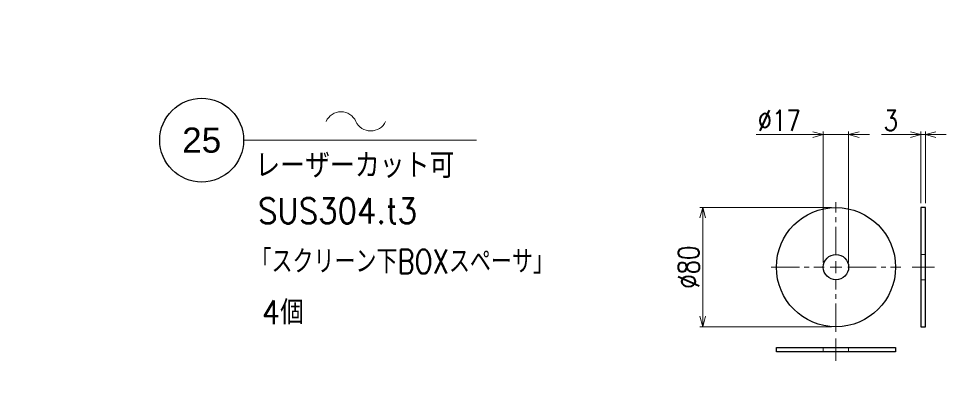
# Model space of a CAD drawing. Header units: millimetres. Extents: x 0 to 51411, y 0 to 16902.
# Drawn here: x 27208 to 27833, y 1084 to 1326 of the extents above; entities that cross this region are included whole.
import ezdxf
from ezdxf import colors
from ezdxf.entities.mleader import LeaderData, LeaderLine
from ezdxf.enums import TextEntityAlignment as Align
from ezdxf.math import Vec2, Vec3

# ---------------------------------------------------------------- set-up
doc = ezdxf.new("R2010")
doc.units = ezdxf.units.MM
doc.linetypes.add('CENTER2', pattern=[28.574999999999996, 19.05, -3.174999999999999, 3.174999999999999, -3.174999999999999])
doc.linetypes.add('HIDDEN2', pattern=[4.7624999999999975, 3.174999999999999, -1.587499999999999])
for name, color, linetype, lineweight in [('01_外形線', 7, 'Continuous', 25), ('03_かくれ線', 6, 'HIDDEN2', 13), ('04_中心線', 1, 'CENTER2', 9), ('06_文字', 7, 'Continuous', 13), ('07_寸法線', 3, 'Continuous', 9)]:
    doc.layers.add(name, color=color, linetype=linetype, lineweight=lineweight)
doc.styles.add('KSS_TXT', font='txt.shx', dxfattribs={"bigfont": 'extfont2.shx'})
doc.styles.get("Standard").update_dxf_attribs({"font": 'arial.ttf'})
doc.styles.add('寸法用', font='simplex.shx', dxfattribs={"width": 0.8, "bigfont": '@extfont2.shx'})
doc.dimstyles.new('機械製図用', dxfattribs={"dimtxt": 3.5, "dimasz": 3.5, "dimexe": 2, "dimexo": 0, "dimgap": 1.199999999999999, "dimtad": 1, "dimdsep": 46, "dimtxsty": '寸法用', "dimblk": 'OPEN30', "dimcen": 0, "dimclrd": 256, "dimclre": 256, "dimclrt": 7, "dimazin": 2, "dimtm": 1e-09, "dimtfac": 0.75, "dimtmove": 0, "dimatfit": 3, "dimldrblk": 'OPEN30', "dimfxl": 1, "dimlwd": -1, "dimlwe": -1, "dimarcsym": 0})

# ---------------------------------------------------------------- blocks, each defined once
blk = doc.blocks.new('_Open30')
at = {"color": 0, "linetype": 'ByBlock', "lineweight": -2}
for p, q in [((-1, 0.26794919), (0, 0)), ((0, 0), (-1, -0.26794919)), ((0, 0), (-1, 0))]:
    blk.add_line(p, q, dxfattribs=at)
blk = doc.blocks.new('*D349')
at = {"layer": '07_寸法線', "transparency": 16777216}
for p, q in [((27748.29929621894, 1162.607225477293), (27748.29929621894, 1250.499167949034)), ((27765.29929621894, 1162.607225477293), (27765.29929621894, 1250.499167949034)), ((27741.29929621894, 1248.499167949034), (27703.1659628856, 1248.499167949034)), ((27765.29929621894, 1248.499167949034), (27748.29929621894, 1248.499167949034)), ((27772.29929621894, 1248.499167949034), (27779.29929621894, 1248.499167949034))]:
    blk.add_line(p, q, dxfattribs=at)
at = {"layer": 'Defpoints', "color": 0, "transparency": 16777216}
for p in [(27748.29929621894, 1248.499167949034), (27748.29929621894, 1159.607225477293), (27765.29929621894, 1159.607225477293)]:
    blk.add_point(p, dxfattribs=at)
at = {"layer": '07_寸法線', "transparency": 16777216, "xscale": 7, "yscale": 7, "zscale": 7}
blk.add_blockref('_Open30', (27748.29929621894, 1248.499167949034), dxfattribs=at)
at = {"layer": '07_寸法線', "transparency": 16777216, "xscale": 7, "yscale": 7, "zscale": 7, "rotation": 180}
blk.add_blockref('_Open30', (27765.29929621894, 1248.499167949034), dxfattribs=at)
at = {"layer": '07_寸法線', "color": 7, "transparency": 16777216, "insert": (27718.73262955227, 1257.999167949034), "char_height": 14, "attachment_point": 5, "style": '寸法用'}
blk.add_mtext('%%C17', dxfattribs=at)
blk = doc.blocks.new('*D350')
at = {"layer": '07_寸法線', "transparency": 16777216}
for p, q in [((27753.79929621895, 1199.607225477294), (27665.38685463481, 1199.607225477294)), ((27667.38685463481, 1126.607225477294), (27667.38685463481, 1192.607225477294)), ((27753.79929621895, 1119.607225477294), (27665.38685463481, 1119.607225477294))]:
    blk.add_line(p, q, dxfattribs=at)
at = {"layer": 'Defpoints', "color": 0, "transparency": 16777216}
for p in [(27667.38685463481, 1199.607225477294), (27756.79929621895, 1199.607225477294), (27756.79929621895, 1119.607225477294)]:
    blk.add_point(p, dxfattribs=at)
at = {"layer": '07_寸法線', "transparency": 16777216, "xscale": 7, "yscale": 7, "zscale": 7}
for p, rotation in [((27667.38685463481, 1199.607225477294), 90), ((27667.38685463481, 1119.607225477294), 270)]:
    blk.add_blockref('_Open30', p, dxfattribs=dict(at, rotation=rotation))
at = {"layer": '07_寸法線', "color": 7, "transparency": 16777216, "insert": (27657.8868546348, 1159.607225477286), "char_height": 14, "attachment_point": 5, "rotation": 90, "style": '寸法用'}
blk.add_mtext('%%C80', dxfattribs=at)
blk = doc.blocks.new('*D351')
at = {"layer": '07_寸法線', "transparency": 16777216}
for p, q in [((27813.81239432704, 1202.607225477293), (27813.81239432704, 1250.499167949034)), ((27816.81239432704, 1202.607225477293), (27816.81239432704, 1250.499167949034)), ((27806.81239432704, 1248.499167949034), (27787.34572766037, 1248.499167949034)), ((27816.81239432704, 1248.499167949034), (27813.81239432704, 1248.499167949034)), ((27823.81239432704, 1248.499167949034), (27830.81239432704, 1248.499167949034))]:
    blk.add_line(p, q, dxfattribs=at)
at = {"layer": 'Defpoints', "color": 0, "transparency": 16777216}
for p in [(27813.81239432704, 1248.499167949034), (27813.81239432704, 1199.607225477293), (27816.81239432704, 1199.607225477293)]:
    blk.add_point(p, dxfattribs=at)
at = {"layer": '07_寸法線', "transparency": 16777216, "xscale": 7, "yscale": 7, "zscale": 7}
blk.add_blockref('_Open30', (27813.81239432704, 1248.499167949034), dxfattribs=at)
at = {"layer": '07_寸法線', "transparency": 16777216, "xscale": 7, "yscale": 7, "zscale": 7, "rotation": 180}
blk.add_blockref('_Open30', (27816.81239432704, 1248.499167949034), dxfattribs=at)
at = {"layer": '07_寸法線', "color": 7, "transparency": 16777216, "insert": (27793.57906099371, 1257.999167949034), "char_height": 14, "attachment_point": 5, "style": '寸法用'}
blk.add_mtext('3', dxfattribs=at)
blk = doc.blocks.new('*U570')
at = {"layer": '04_中心線', "color": 0, "linetype": 'CENTER2', "transparency": 16777216}
for p, q in [((0, 8), (0, 43.5)), ((-43.5, 0), (-8, 0)), ((8, 0), (43.5, 0)), ((0, -43.5), (0, -8))]:
    blk.add_line(p, q, dxfattribs=at)
at = {"layer": '04_中心線', "color": 0, "linetype": 'Continuous', "transparency": 16777216}
for p, q in [((-4, 0), (4, 0)), ((0, -4), (0, 4))]:
    blk.add_line(p, q, dxfattribs=at)
blk = doc.blocks.new('AM_BALLOON1')
at = {"transparency": 16777216}
blk.add_circle((0, 0), 5, dxfattribs=at)
blk.add_attdef('B_NUMBER', text='', height=3, dxfattribs=at).set_placement((0, 0), align=Align.MIDDLE_CENTER)
blk = doc.blocks.new('_OPEN')
at = {"color": 0, "linetype": 'ByBlock'}
for p, q in [((-1, 0.1666666666666666), (0, 0)), ((0, 0), (-1, -0.1666666666666666)), ((0, 0), (-1, 0))]:
    blk.add_line(p, q, dxfattribs=at)
blk = doc.blocks.new('p1ba05')
for centre, start, end in [((-2.953558874599082, 0.2854771617432377), 24.22763733453314, 155.5757785718213), ((0, 1.620669598395743), 204.2276373345332, 335.5757785718214)]:
    blk.add_arc(centre, 1.620669598395853, start, end)

msp = doc.modelspace()

# ---------------------------------------------------------------- linework, layer by layer
at = {"layer": '01_外形線'}
msp.add_line((27756.79929621894, 1179.607225477293), (27756.79929621894, 1179.607225477293), dxfattribs=at)
for points in [[(27813.81239432704, 1119.607225477293), (27816.81239432704, 1119.607225477293), (27816.81239432704, 1199.607225477293), (27813.81239432704, 1199.607225477293)], [(27796.79929621894, 1105.765583649418), (27796.79929621894, 1102.765583649418), (27716.79929621894, 1102.765583649418), (27716.79929621894, 1105.765583649418)]]:
    msp.add_lwpolyline(points, close=True, dxfattribs=at)
for radius in [40, 8.5]:
    msp.add_circle((27756.79929621894, 1159.607225477293), radius, dxfattribs=at)
at = {"layer": '03_かくれ線', "ltscale": 3}
for p, q in [((27813.81239432704, 1168.107225477293), (27816.81239432704, 1168.107225477293)), ((27813.81239432704, 1151.107225477293), (27816.81239432704, 1151.107225477293)), ((27748.29929621894, 1105.765583649418), (27748.29929621894, 1102.765583649418)), ((27765.29929621894, 1105.765583649418), (27765.29929621894, 1102.765583649418))]:
    msp.add_line(p, q, dxfattribs=at)
at = {"layer": '04_中心線'}
for p, q in [((27807.81239432704, 1159.607225477293), (27822.81239432704, 1159.607225477293)), ((27756.79929621894, 1111.765583649418), (27756.79929621894, 1096.765583649418))]:
    msp.add_line(p, q, dxfattribs=at)
at = {"layer": '07_寸法線'}
msp.add_line((27359.34686644254, 1244.771859491171), (27515.6902356236, 1244.771859491171), dxfattribs=at)

# ---------------------------------------------------------------- block references
at = {"layer": '04_中心線', "linetype": 'CENTER2'}
msp.add_blockref('*U570', (27756.79929621894, 1159.607225477293), dxfattribs=at)
at = {"layer": '07_寸法線', "xscale": 6.749590909090905, "yscale": 6.749590909090905, "zscale": 6.749590909090905}
msp.add_blockref('p1ba05', (27444.59938279843, 1250.925637800625), dxfattribs=at)

# ---------------------------------------------------------------- texts
at = {"layer": '06_文字', "color": 3, "style": 'KSS_TXT'}
for s, height, width, p in [('レーザーカット可', 16.875, 0.9, (27367.11864253601, 1219.355842387778)), ('SUS304.t3', 16.875, 0.9, (27368.99781229987, 1188.977876130845)), ('「スクリーン下BOXスペーサ」', 16, 0.8, (27363.97428849337, 1155.342574218161)), ('4個', 16, 0.9, (27371.51415712677, 1121.277240553613))]:
    msp.add_text(s, height=height, dxfattribs=dict(at, width=width)).set_placement(p)

# ---------------------------------------------------------------- dimensions: what is measured, and where the dimension line sits
at = {"layer": '07_寸法線'}
for base, p1, p2, angle, picture, middle in [((27748.29929621894, 1248.499167949034), (27765.29929621894, 1159.607225477293), (27748.29929621894, 1159.607225477293), 180, '*D349', (27718.73262955227, 1257.999167949034)), ((27667.38685463481, 1199.607225477294), (27756.79929621894, 1119.607225477293), (27756.79929621894, 1199.607225477293), 90, '*D350', (27657.8868546348, 1159.607225477286))]:
    dim = msp.add_linear_dim(base=base, p1=p1, p2=p2, angle=angle, text='%%C<>', dimstyle='機械製図用', override={"dimtxt": 14, "dimasz": 7, "dimexo": 3, "dimgap": 2.5}, dxfattribs=at)
    dim.commit()
    dim.dimension.update_dxf_attribs({"geometry": picture, "text_midpoint": middle})
dim = msp.add_linear_dim(base=(27813.81239432704, 1248.499167949034), p1=(27816.81239432704, 1199.607225477293), p2=(27813.81239432704, 1199.607225477293), angle=180, dimstyle='機械製図用', override={"dimtxt": 14, "dimasz": 7, "dimexo": 3, "dimgap": 2.5}, dxfattribs=at)
dim.commit()
dim.dimension.update_dxf_attribs({"geometry": '*D351', "text_midpoint": (27793.57906099371, 1257.999167949034)})

# ---------------------------------------------------------------- leaders
ml = msp.add_multileader_block('Standard', dxfattribs=at)
ml.set_content('AM_BALLOON1', color=256, scale=7.087070454545452)
ml.set_attribute('B_NUMBER', '28', width=0)
ml.set_leader_properties(color=256, linetype='ByLayer', lineweight=-1)
ml.set_arrow_properties(name='OPEN')
ml.build(insert=Vec2(0, 0))
ml.multileader.update_dxf_attribs({"leader_type": 0, "has_dogleg": 0, "text_right_attachment_type": 6, "dogleg_length": 0, "arrow_head_size": 3.54375, "scale": 2.5, "block_connection_type": 1})
ctx = ml.context
ctx.base_point, ctx.scale, ctx.char_height, ctx.arrow_head_size, ctx.landing_gap_size, ctx.plane_origin = Vec3(32779.86790722382, 3275.518489826671), 2.5, 7.087499999999999, 3.54375, 3.54375, Vec3(32779.86790722382, 3275.518489826671)
ctx.right_attachment, ctx.attachment_type = 6, 1
notes = []
notes.append((ctx, [(0, (0, 0, 0), (0, 0), (1, 0), 1, [])]))
ctx.block.insert = Vec3(32779.86790722382, 3275.518489826671)
ml = msp.add_multileader_block('Standard', dxfattribs=at)
ml.set_content('AM_BALLOON1', color=256, scale=7.087070454545452)
ml.set_attribute('B_NUMBER', '29', width=0)
ml.set_leader_properties(color=256, linetype='ByLayer', lineweight=-1)
ml.set_arrow_properties(name='OPEN')
ml.build(insert=Vec2(0, 0))
ml.multileader.update_dxf_attribs({"leader_type": 0, "has_dogleg": 0, "text_right_attachment_type": 6, "dogleg_length": 0, "arrow_head_size": 3.54375, "scale": 2.5, "block_connection_type": 1})
ctx = ml.context
ctx.base_point, ctx.scale, ctx.char_height, ctx.arrow_head_size, ctx.landing_gap_size, ctx.plane_origin = Vec3(34667.76764677695, 3275.518489826671), 2.5, 7.087499999999999, 3.54375, 3.54375, Vec3(34667.76764677695, 3275.518489826671)
ctx.right_attachment, ctx.attachment_type = 6, 1
notes.append((ctx, [(0, (0, 0, 0), (0, 0), (1, 0), 1, [])]))
ctx.block.insert = Vec3(34667.76764677695, 3275.518489826671)
ml = msp.add_multileader_block('Standard', dxfattribs=at)
ml.set_content('AM_BALLOON1', color=256, scale=7.087070454545452)
ml.set_attribute('B_NUMBER', '27', width=0)
ml.set_leader_properties(color=256, linetype='ByLayer', lineweight=-1)
ml.set_arrow_properties(name='OPEN')
ml.build(insert=Vec2(0, 0))
ml.multileader.update_dxf_attribs({"leader_type": 0, "has_dogleg": 0, "text_right_attachment_type": 6, "dogleg_length": 0, "arrow_head_size": 3.54375, "scale": 2.5, "block_connection_type": 1})
ctx = ml.context
ctx.base_point, ctx.scale, ctx.char_height, ctx.arrow_head_size, ctx.landing_gap_size, ctx.plane_origin = Vec3(30037.827607833, 2881.683867340932), 2.5, 7.087499999999999, 3.54375, 3.54375, Vec3(30037.827607833, 2881.683867340932)
ctx.right_attachment, ctx.attachment_type = 6, 1
notes.append((ctx, [(0, (0, 0, 0), (0, 0), (1, 0), 1, [])]))
ctx.block.insert = Vec3(30037.827607833, 2881.683867340932)
ml = msp.add_multileader_block('Standard', dxfattribs=at)
ml.set_content('AM_BALLOON1', color=256, scale=7.087070454545452)
ml.set_attribute('B_NUMBER', '26', width=0)
ml.set_leader_properties(color=256, linetype='ByLayer', lineweight=-1)
ml.set_arrow_properties(name='OPEN')
ml.build(insert=Vec2(0, 0))
ml.multileader.update_dxf_attribs({"leader_type": 0, "has_dogleg": 0, "text_right_attachment_type": 6, "dogleg_length": 0, "arrow_head_size": 3.54375, "scale": 2.5, "block_connection_type": 1})
ctx = ml.context
ctx.base_point, ctx.scale, ctx.char_height, ctx.arrow_head_size, ctx.landing_gap_size, ctx.plane_origin = Vec3(28646.00433725809, 2598.074680459499), 2.5, 7.087499999999999, 3.54375, 3.54375, Vec3(28646.00433725809, 2598.074680459499)
ctx.right_attachment, ctx.attachment_type = 6, 1
notes.append((ctx, [(0, (0, 0, 0), (0, 0), (1, 0), 1, [])]))
ctx.block.insert = Vec3(28646.00433725809, 2598.074680459499)
ml = msp.add_multileader_block('Standard', dxfattribs=at)
ml.set_content('AM_BALLOON1', color=256, scale=5.624659090909089)
ml.set_attribute('B_NUMBER', '23', width=0)
ml.set_leader_properties(color=256, linetype='ByLayer', lineweight=-1)
ml.set_arrow_properties(name='OPEN')
ml.build(insert=Vec2(0, 0))
ml.multileader.update_dxf_attribs({"leader_type": 0, "has_dogleg": 0, "text_right_attachment_type": 6, "dogleg_length": 0, "arrow_head_size": 2.8125, "scale": 2.5, "block_connection_type": 1})
ctx = ml.context
ctx.base_point, ctx.scale, ctx.char_height, ctx.arrow_head_size, ctx.landing_gap_size, ctx.plane_origin = Vec3(27229.91050739768, 2209.707713060188), 2.5, 5.625, 2.8125, 2.8125, Vec3(27229.91050739768, 2209.707713060188)
ctx.right_attachment, ctx.attachment_type = 6, 1
notes.append((ctx, [(0, (0, 0, 0), (0, 0), (1, 0), 1, [])]))
ctx.block.insert = Vec3(27229.91050739768, 2209.707713060188)
ml = msp.add_multileader_block('Standard', dxfattribs=at)
ml.set_content('AM_BALLOON1', color=256, scale=4.999696969696967)
ml.set_attribute('B_NUMBER', '30', width=0)
ml.set_leader_properties(color=256, linetype='ByLayer', lineweight=-1)
ml.set_arrow_properties(name='OPEN')
ml.build(insert=Vec2(0, 0))
ml.multileader.update_dxf_attribs({"leader_type": 0, "has_dogleg": 0, "text_right_attachment_type": 6, "dogleg_length": 0, "arrow_head_size": 2.5, "scale": 2.5, "block_connection_type": 1})
ctx = ml.context
ctx.base_point, ctx.scale, ctx.char_height, ctx.arrow_head_size, ctx.landing_gap_size, ctx.plane_origin = Vec3(36368.35157743798, 1874.030656362359), 2.5, 5, 2.5, 2.5, Vec3(36368.35157743798, 1874.030656362359)
ctx.right_attachment, ctx.attachment_type = 6, 1
notes.append((ctx, [(0, (0, 0, 0), (0, 0), (1, 0), 1, [])]))
ctx.block.insert = Vec3(36368.35157743798, 1874.030656362359)
ml = msp.add_multileader_block('Standard', dxfattribs=at)
ml.set_content('AM_BALLOON1', color=256, scale=4.999696969696967)
ml.set_attribute('B_NUMBER', '31', width=0)
ml.set_leader_properties(color=256, linetype='ByLayer', lineweight=-1)
ml.set_arrow_properties(name='OPEN')
ml.build(insert=Vec2(0, 0))
ml.multileader.update_dxf_attribs({"leader_type": 0, "has_dogleg": 0, "text_right_attachment_type": 6, "dogleg_length": 0, "arrow_head_size": 2.5, "scale": 2.5, "block_connection_type": 1})
ctx = ml.context
ctx.base_point, ctx.scale, ctx.char_height, ctx.arrow_head_size, ctx.landing_gap_size, ctx.plane_origin = Vec3(37494.70823537628, 1874.030656362359), 2.5, 5, 2.5, 2.5, Vec3(37494.70823537628, 1874.030656362359)
ctx.right_attachment, ctx.attachment_type = 6, 1
notes.append((ctx, [(0, (0, 0, 0), (0, 0), (1, 0), 1, [])]))
ctx.block.insert = Vec3(37494.70823537628, 1874.030656362359)
ml = msp.add_multileader_block('Standard', dxfattribs=at)
ml.set_content('AM_BALLOON1', color=256, scale=5.624659090909089)
ml.set_attribute('B_NUMBER', '24', width=0)
ml.set_leader_properties(color=256, linetype='ByLayer', lineweight=-1)
ml.set_arrow_properties(name='OPEN')
ml.build(insert=Vec2(0, 0))
ml.multileader.update_dxf_attribs({"leader_type": 0, "has_dogleg": 0, "text_right_attachment_type": 6, "dogleg_length": 0, "arrow_head_size": 2.8125, "scale": 2.5, "block_connection_type": 1})
ctx = ml.context
ctx.base_point, ctx.scale, ctx.char_height, ctx.arrow_head_size, ctx.landing_gap_size, ctx.plane_origin = Vec3(27229.91050739768, 1649.936481499162), 2.5, 5.625, 2.8125, 2.8125, Vec3(27229.91050739768, 1649.936481499162)
ctx.right_attachment, ctx.attachment_type = 6, 1
notes.append((ctx, [(0, (0, 0, 0), (0, 0), (1, 0), 1, [])]))
ctx.block.insert = Vec3(27229.91050739768, 1649.936481499162)
ml = msp.add_multileader_block('Standard', dxfattribs=at)
ml.set_content('AM_BALLOON1', color=256, scale=3.499787878787877)
ml.set_attribute('B_NUMBER', '1', width=0)
ml.set_leader_properties(color=256, linetype='ByLayer', lineweight=-1)
ml.set_arrow_properties(name='OPEN')
ml.build(insert=Vec2(0, 0))
ml.multileader.update_dxf_attribs({"leader_type": 0, "has_dogleg": 0, "text_right_attachment_type": 6, "dogleg_length": 0, "arrow_head_size": 1.75, "scale": 2.5, "block_connection_type": 1})
ctx = ml.context
ctx.base_point, ctx.scale, ctx.char_height, ctx.arrow_head_size, ctx.landing_gap_size, ctx.plane_origin = Vec3(43910.76680810345, 1565.524676473564), 2.5, 3.5, 1.75, 1.75, Vec3(43910.76680810345, 1565.524676473564)
ctx.right_attachment, ctx.attachment_type = 6, 1
notes.append((ctx, [(0, (0, 0, 0), (0, 0), (1, 0), 1, [])]))
ctx.block.insert = Vec3(43910.76680810345, 1565.524676473564)
ml = msp.add_multileader_block('Standard', dxfattribs=at)
ml.set_content('AM_BALLOON1', color=256, scale=3.499787878787877)
ml.set_attribute('B_NUMBER', '2', width=0)
ml.set_leader_properties(color=256, linetype='ByLayer', lineweight=-1)
ml.set_arrow_properties(name='OPEN')
ml.build(insert=Vec2(0, 0))
ml.multileader.update_dxf_attribs({"leader_type": 0, "has_dogleg": 0, "text_right_attachment_type": 6, "dogleg_length": 0, "arrow_head_size": 1.75, "scale": 2.5, "block_connection_type": 1})
ctx = ml.context
ctx.base_point, ctx.scale, ctx.char_height, ctx.arrow_head_size, ctx.landing_gap_size, ctx.plane_origin = Vec3(44674.03360022616, 1385.933248629653), 2.5, 3.5, 1.75, 1.75, Vec3(44674.03360022616, 1385.933248629653)
ctx.right_attachment, ctx.attachment_type = 6, 1
notes.append((ctx, [(0, (0, 0, 0), (0, 0), (1, 0), 1, [])]))
ctx.block.insert = Vec3(44674.03360022616, 1385.933248629653)
ml = msp.add_multileader_block('Standard', dxfattribs=at)
ml.set_content('AM_BALLOON1', color=256, scale=5.624659090909089)
ml.set_attribute('B_NUMBER', '25', width=0)
ml.set_leader_properties(color=256, linetype='ByLayer', lineweight=-1)
ml.set_arrow_properties(name='OPEN')
ml.build(insert=Vec2(0, 0))
ml.multileader.update_dxf_attribs({"leader_type": 0, "has_dogleg": 0, "text_right_attachment_type": 6, "dogleg_length": 0, "arrow_head_size": 2.8125, "scale": 2.5, "block_connection_type": 1})
ctx = ml.context
ctx.base_point, ctx.scale, ctx.char_height, ctx.arrow_head_size, ctx.landing_gap_size, ctx.plane_origin = Vec3(27331.19056232074, 1244.794329545059), 2.5, 5.625, 2.8125, 2.8125, Vec3(27331.19056232074, 1244.794329545059)
ctx.right_attachment, ctx.attachment_type = 6, 1
notes.append((ctx, [(0, (0, 0, 0), (0, 0), (1, 0), 1, [])]))
ctx.block.insert = Vec3(27331.19056232074, 1244.794329545059)
for ctx, leaders in notes:
    for number, flags, end, landing, length, lines in leaders:
        leader = LeaderData()
        leader.index, (leader.has_last_leader_line, leader.has_dogleg_vector, leader.attachment_direction) = number, flags
        leader.last_leader_point, leader.dogleg_vector, leader.dogleg_length = Vec3(end), Vec3(landing), length
        for number, points, colour, breaks in lines:
            line = LeaderLine()
            line.index, line.vertices, line.color, line.breaks = number, Vec3.list(points), colors.encode_raw_color(colour), breaks
            leader.lines.append(line)
        ctx.leaders.append(leader)

doc.saveas('drawing.dxf')
